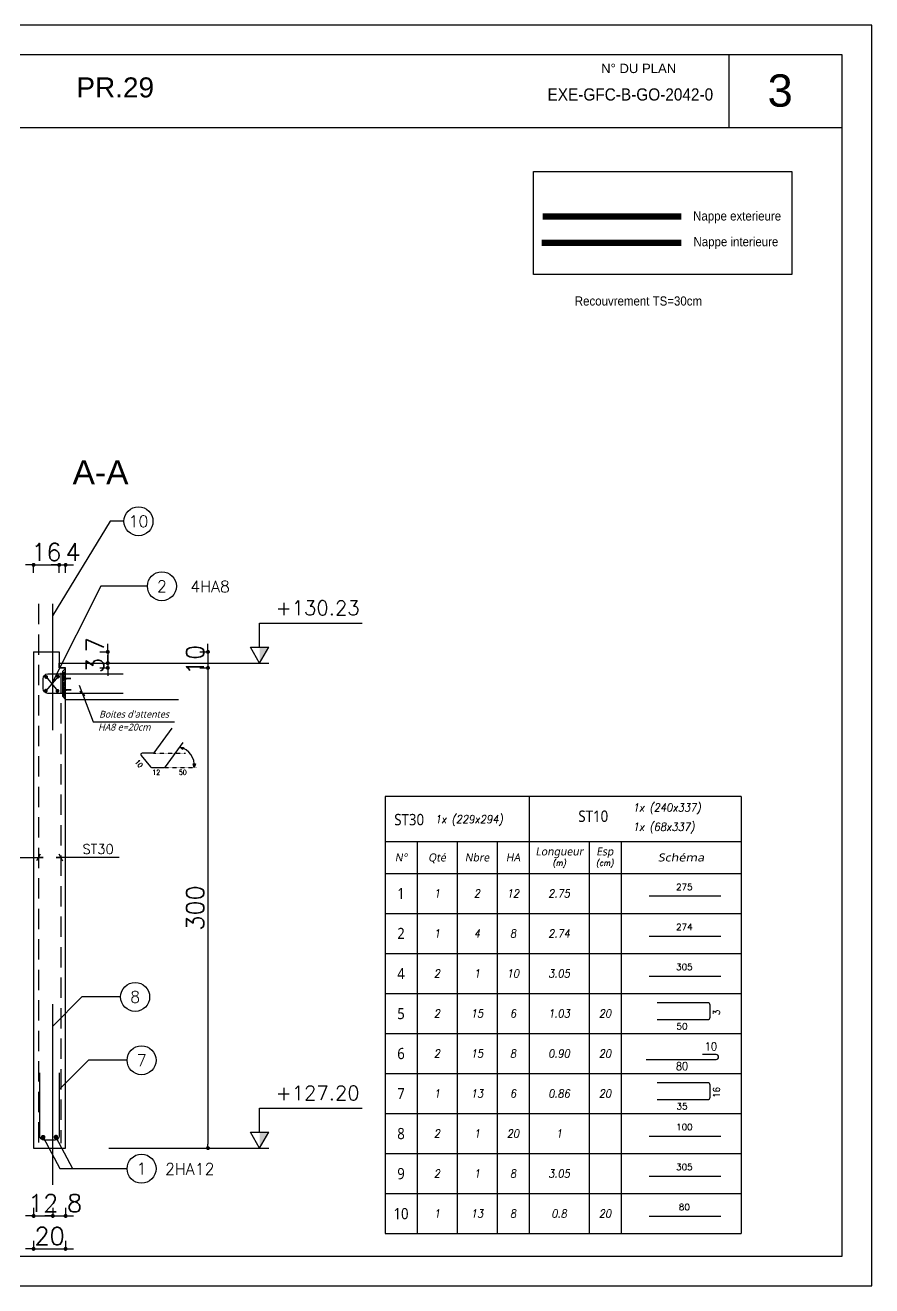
# Model space of a CAD drawing. Header units: millimetres. Extents: x -21776 to 63757, y -7870 to 8483.
# Drawn here: x 8191 to 8720, y -5309 to -4522 of the extents above; entities that cross this region are included whole.
import ezdxf
from ezdxf.enums import TextEntityAlignment as Align

# ---------------------------------------------------------------- set-up
doc = ezdxf.new("R2010")
doc.units = ezdxf.units.MM
doc.header["$PDMODE"] = 34
for name, pattern in [('CACHE', [9.525, 6.35, -3.175]), ('CACHEX2', [19.05, 12.7, -6.35]), ('HIDDEN2', [0.1875, 0.125, -0.0625])]:
    doc.linetypes.add(name, pattern=pattern)
for name, color, linetype in [('COTATION', 1, 'Continuous'), ('GO-CARTOUCHE', 7, 'Continuous'), ('GO-COTATION', 1, 'Continuous'), ('GO-FER-HA', 140, 'Continuous'), ('GO-TEXTE', 9, 'Continuous'), ('GO-TEXTE-ACIER', 3, 'Continuous'), ('GO-TEXTE-FER', 3, 'Continuous'), ('K_ENT_M_Building_PR.35', 7, 'Continuous'), ('préfa v', 2, 'Continuous'), ('STR_ACIER_BAS', 6, 'Continuous'), ('STR_TS', 22, 'Continuous'), ('STR_TXT', 102, 'Continuous'), ('STR_VOI-POT', 6, 'Continuous'), ('TEXTE-ACIER', 3, 'Continuous')]:
    doc.layers.add(name, color=color, linetype=linetype)
doc.styles.add('FIN', font='romans.shx')
doc.styles.add('GrDimensions', font='simplex.shx')
doc.styles.add('Lucida', font='')
doc.styles.get("Standard").update_dxf_attribs({"font": 'romans.shx'})
doc.styles.add('Tableau', font='romans.shx', dxfattribs={"width": 0.9, "oblique": 10})
doc.styles.add('Tableau2', font='trebuc.TTF', dxfattribs={"width": 0.9, "oblique": 10})
doc.styles.add('TEXTE', font='romans.shx')
doc.styles.add('TEXTEBA', font='ARIAL.TTF')
doc.styles.get('Lucida').set_extended_font_data('Lucida Sans', italic=True)
doc.dimstyles.new('COUPE-20', dxfattribs={"dimscale": 0.5, "dimtxt": 22, "dimasz": 5, "dimexe": 0.05, "dimexo": 0, "dimgap": 5, "dimtad": 1, "dimdsep": 46, "dimtxsty": 'Standard', "dimblk1": 'DOT', "dimblk2": 'DOT', "dimsah": 1, "dimcen": 0, "dimdle": 150, "dimclrd": 1, "dimclre": 1, "dimclrt": 7, "dimadec": 0, "dimazin": 0, "dimtfac": 1, "dimtix": 1, "dimtmove": 2, "dimatfit": 3, "dimldrblk": 'DOT', "dimfxl": 0, "dimtvp": 1, "dimtolj": 1, "dimtzin": 0, "dimarcsym": 0})

# ---------------------------------------------------------------- blocks, each defined once
blk = doc.blocks.new('_DOT')
at = {"color": 0, "linetype": 'ByBlock'}
blk.add_line((-0.5, 0), (-1, 0), dxfattribs=at)
at = {"color": 0, "linetype": 'ByBlock', "const_width": 0.5}
blk.add_lwpolyline([(-0.25, 0, 1), (0.25, 0, 1)], format="xyb", close=True, dxfattribs=at)
blk = doc.blocks.new('*D1448')
at = {"layer": 'DEFPOINTS', "color": 0}
for p in [(8196.62, -5223.03), (8216.62, -5223.03), (8216.62, -5285.97)]:
    blk.add_point(p, dxfattribs=at)
at = {"layer": 'STR_VOI-POT', "color": 1, "lineweight": -2}
for p, q in [((8196.62, -5280.97), (8196.62, -5286)), ((8216.62, -5280.97), (8216.62, -5286)), ((8194.12, -5285.97), (8191.62, -5285.97)), ((8196.62, -5285.97), (8216.62, -5285.97)), ((8219.12, -5285.97), (8221.62, -5285.97))]:
    blk.add_line(p, q, dxfattribs=at)
at = {"layer": 'STR_VOI-POT', "color": 1, "lineweight": -2, "xscale": 2.5, "yscale": 2.5, "zscale": 2.5}
blk.add_blockref('_DOT', (8196.62, -5285.97), dxfattribs=at)
at = {"layer": 'STR_VOI-POT', "color": 1, "lineweight": -2, "xscale": 2.5, "yscale": 2.5, "zscale": 2.5, "rotation": 180}
blk.add_blockref('_DOT', (8216.62, -5285.97), dxfattribs=at)
at = {"layer": 'STR_VOI-POT', "color": 7, "insert": (8206.62, -5277.97), "char_height": 11, "attachment_point": 5}
blk.add_mtext('\\A1;20', dxfattribs=at)
blk = doc.blocks.new('*D1449')
at = {"layer": 'DEFPOINTS', "color": 0}
for p in [(8212.62, -4858.69), (8196.62, -4913.03), (8212.62, -4913.03)]:
    blk.add_point(p, dxfattribs=at)
at = {"layer": 'STR_VOI-POT', "color": 1, "lineweight": -2}
for p, q in [((8194.12, -4858.69), (8191.62, -4858.69)), ((8196.62, -4863.69), (8196.62, -4858.66)), ((8196.62, -4858.69), (8212.62, -4858.69)), ((8212.62, -4863.69), (8212.62, -4858.66)), ((8215.12, -4858.69), (8217.62, -4858.69))]:
    blk.add_line(p, q, dxfattribs=at)
at = {"layer": 'STR_VOI-POT', "color": 1, "lineweight": -2, "xscale": 2.5, "yscale": 2.5, "zscale": 2.5}
blk.add_blockref('_DOT', (8196.62, -4858.69), dxfattribs=at)
at = {"layer": 'STR_VOI-POT', "color": 1, "lineweight": -2, "xscale": 2.5, "yscale": 2.5, "zscale": 2.5, "rotation": 180}
blk.add_blockref('_DOT', (8212.62, -4858.69), dxfattribs=at)
at = {"layer": 'STR_VOI-POT', "color": 7, "insert": (8204.62, -4850.69), "char_height": 11, "attachment_point": 5}
blk.add_mtext('\\A1;16', dxfattribs=at)
blk = doc.blocks.new('*D1450')
at = {"layer": 'DEFPOINTS', "color": 0}
for p in [(8212.62, -4913.03), (8216.62, -4923.03), (8305.55, -4923.03)]:
    blk.add_point(p, dxfattribs=at)
at = {"layer": 'STR_VOI-POT', "color": 1, "lineweight": -2}
for p, q in [((8300.55, -4913.03), (8305.58, -4913.03)), ((8305.55, -4910.53), (8305.55, -4908.03)), ((8305.55, -4913.03), (8305.55, -4923.03)), ((8300.55, -4923.03), (8305.58, -4923.03)), ((8305.55, -4925.53), (8305.55, -4928.03))]:
    blk.add_line(p, q, dxfattribs=at)
at = {"layer": 'STR_VOI-POT', "color": 1, "lineweight": -2, "xscale": 2.5, "yscale": 2.5, "zscale": 2.5}
for p, rotation in [((8305.55, -4913.03), 270), ((8305.55, -4923.03), 90)]:
    blk.add_blockref('_DOT', p, dxfattribs=dict(at, rotation=rotation))
at = {"layer": 'STR_VOI-POT', "color": 7, "insert": (8297.55, -4918.03), "char_height": 11, "attachment_point": 5, "rotation": 90}
blk.add_mtext('\\A1;10', dxfattribs=at)
blk = doc.blocks.new('*D1451')
at = {"layer": 'DEFPOINTS', "color": 0}
for p in [(8216.62, -4858.69), (8212.62, -4913.03), (8216.62, -4923.03)]:
    blk.add_point(p, dxfattribs=at)
at = {"layer": 'STR_VOI-POT', "color": 1, "lineweight": -2}
for p, q in [((8210.12, -4858.69), (8207.62, -4858.69)), ((8212.62, -4863.69), (8212.62, -4858.66)), ((8212.62, -4858.69), (8216.62, -4858.69)), ((8216.62, -4863.69), (8216.62, -4858.66)), ((8219.12, -4858.69), (8221.62, -4858.69))]:
    blk.add_line(p, q, dxfattribs=at)
at = {"layer": 'STR_VOI-POT', "color": 1, "lineweight": -2, "xscale": 2.5, "yscale": 2.5, "zscale": 2.5}
blk.add_blockref('_DOT', (8212.62, -4858.69), dxfattribs=at)
at = {"layer": 'STR_VOI-POT', "color": 1, "lineweight": -2, "xscale": 2.5, "yscale": 2.5, "zscale": 2.5, "rotation": 180}
blk.add_blockref('_DOT', (8216.62, -4858.69), dxfattribs=at)
at = {"layer": 'STR_VOI-POT', "color": 7, "insert": (8221.27, -4850.69), "char_height": 11, "attachment_point": 5}
blk.add_mtext('\\A1;4', dxfattribs=at)
blk = doc.blocks.new('*D1452')
at = {"layer": 'DEFPOINTS', "color": 0}
for p in [(8196.62, -5223.03), (8208.62, -5246.03), (8208.62, -5265.41)]:
    blk.add_point(p, dxfattribs=at)
at = {"layer": 'STR_VOI-POT', "color": 1, "lineweight": -2}
for p, q in [((8196.62, -5260.41), (8196.62, -5265.43)), ((8208.62, -5260.41), (8208.62, -5265.43)), ((8194.12, -5265.41), (8191.62, -5265.41)), ((8196.62, -5265.41), (8208.62, -5265.41)), ((8211.12, -5265.41), (8213.62, -5265.41))]:
    blk.add_line(p, q, dxfattribs=at)
at = {"layer": 'STR_VOI-POT', "color": 1, "lineweight": -2, "xscale": 2.5, "yscale": 2.5, "zscale": 2.5}
blk.add_blockref('_DOT', (8196.62, -5265.41), dxfattribs=at)
at = {"layer": 'STR_VOI-POT', "color": 1, "lineweight": -2, "xscale": 2.5, "yscale": 2.5, "zscale": 2.5, "rotation": 180}
blk.add_blockref('_DOT', (8208.62, -5265.41), dxfattribs=at)
at = {"layer": 'STR_VOI-POT', "color": 7, "insert": (8202.62, -5257.41), "char_height": 11, "attachment_point": 5}
blk.add_mtext('\\A1;12', dxfattribs=at)
blk = doc.blocks.new('*D1453')
at = {"layer": 'DEFPOINTS', "color": 0}
for p in [(8216.62, -5223.03), (8208.62, -5246.03), (8216.62, -5265.41)]:
    blk.add_point(p, dxfattribs=at)
at = {"layer": 'STR_VOI-POT', "color": 1, "lineweight": -2}
for p, q in [((8208.62, -5260.41), (8208.62, -5265.43)), ((8216.62, -5260.41), (8216.62, -5265.43)), ((8206.12, -5265.41), (8203.62, -5265.41)), ((8208.62, -5265.41), (8216.62, -5265.41)), ((8219.12, -5265.41), (8221.62, -5265.41))]:
    blk.add_line(p, q, dxfattribs=at)
at = {"layer": 'STR_VOI-POT', "color": 1, "lineweight": -2, "xscale": 2.5, "yscale": 2.5, "zscale": 2.5}
blk.add_blockref('_DOT', (8208.62, -5265.41), dxfattribs=at)
at = {"layer": 'STR_VOI-POT', "color": 1, "lineweight": -2, "xscale": 2.5, "yscale": 2.5, "zscale": 2.5, "rotation": 180}
blk.add_blockref('_DOT', (8216.62, -5265.41), dxfattribs=at)
at = {"layer": 'STR_VOI-POT', "color": 7, "insert": (8222.23, -5257.41), "char_height": 11, "attachment_point": 5}
blk.add_mtext('\\A1;8', dxfattribs=at)
blk = doc.blocks.new('*D1457')
at = {"layer": 'DEFPOINTS', "color": 0}
for p in [(8216.62, -4923.03), (8216.62, -5223.03), (8305.55, -5223.03)]:
    blk.add_point(p, dxfattribs=at)
at = {"layer": 'STR_VOI-POT', "color": 1, "lineweight": -2}
for p, q in [((8300.55, -4923.03), (8305.58, -4923.03)), ((8305.55, -4925.53), (8305.55, -5220.53)), ((8300.55, -5223.03), (8305.58, -5223.03))]:
    blk.add_line(p, q, dxfattribs=at)
at = {"layer": 'STR_VOI-POT', "color": 1, "lineweight": -2, "xscale": 2.5, "yscale": 2.5, "zscale": 2.5}
for p, rotation in [((8305.55, -4923.03), 90), ((8305.55, -5223.03), 270)]:
    blk.add_blockref('_DOT', p, dxfattribs=dict(at, rotation=rotation))
at = {"layer": 'STR_VOI-POT', "color": 7, "insert": (8297.55, -5073.03), "char_height": 11, "attachment_point": 5, "rotation": 90}
blk.add_mtext('\\A1;300', dxfattribs=at)
blk = doc.blocks.new('staboxdetail')
at = {"layer": 'GO-TEXTE-FER'}
blk.add_lwpolyline([(-8.57, 15.58), (-19.76, 0.33, -0.238859), (-20.41, 0), (-27.16, 0, 0.630281), (-27.79, -1.3), (-21.96, -8.52, 0.226783), (-21.34, -8.82), (-13.3, -8.82, 0.238859), (-12.65, -8.49), (-1.46, 6.77)], format="xyb", dxfattribs=at)
at = {"layer": 'GO-TEXTE-FER', "color": 1, "flags": 128}
for points in [[(-3.64, 3.75), (-1.35, 3.64), (-1.75, 2.31), (-3.64, 3.75)], [(5.34, -8.85), (4.78, -6.62), (6.18, -6.63), (5.34, -8.85)]]:
    blk.add_lwpolyline(points, dxfattribs=at)
at = {"layer": 'GO-TEXTE-FER', "color": 1}
blk.add_arc((-6, -7.43), 11.43, 352.85098, 78.09196, dxfattribs=at)
at = {"layer": 'TEXTE-ACIER', "color": 1, "linetype": 'HIDDEN2', "ltscale": 0.025}
for p, q in [((-20, 0), (0, 0)), ((-12.89, -8.82), (7.11, -8.82))]:
    blk.add_line(p, q, dxfattribs=at)
at = {"layer": 'GO-TEXTE-FER', "color": 1, "style": 'TEXTE', "width": 0.9}
blk.add_text('10', height=3.15, rotation=309.81851, dxfattribs=at).set_placement((-31.88, -5.6))
for s, p in [('12', (-20.75, -13.49)), ('50', (-4.19, -13.49))]:
    blk.add_text(s, height=3.15, dxfattribs=at).set_placement(p)
blk = doc.blocks.new('Désignation')
at = {"layer": 'GO-TEXTE-FER'}
for p, q in [((0, 0.8), (8.9, 0.8)), ((0, 0.8), (0, 0)), ((0.8, 0.8), (0.8, 0)), ((1.8, 0.8), (1.8, 0)), ((2.8, 0.8), (2.8, 0)), ((3.6, 0.8), (3.6, 0)), ((5.1, 0.8), (5.1, 0)), ((5.9, 0.8), (5.9, 0)), ((8.9, 0.8), (8.9, 0)), ((0, 0), (8.9, 0))]:
    blk.add_line(p, q, dxfattribs=at)
at = {"layer": 'GO-TEXTE-FER', "style": 'Tableau2', "oblique": 10}
for s, p in [('Longueur', (4.356, 0.55)), ('Esp', (5.494, 0.55)), ('N°', (0.4, 0.4)), ('Qté', (1.3, 0.4)), ('Nbre', (2.3, 0.4)), ('HA', (3.2, 0.4))]:
    blk.add_text(s, height=0.2, dxfattribs=at).set_placement(p, align=Align.MIDDLE_CENTER)
at = {"layer": 'GO-TEXTE-FER', "color": 7, "style": 'Tableau', "oblique": 10, "width": 0.9}
for s, p in [('(m)', (4.356, 0.265)), ('(cm)', (5.494, 0.265))]:
    blk.add_text(s, height=0.15, dxfattribs=at).set_placement(p, align=Align.MIDDLE_CENTER)
at = {"layer": 'GO-TEXTE-FER', "style": 'Tableau2', "oblique": 10, "width": 1.2}
blk.add_text('Schéma', height=0.2, dxfattribs=at).set_placement((7.4, 0.4), align=Align.MIDDLE_CENTER)
blk = doc.blocks.new('Barre libre')
at = {"layer": 'GO-TEXTE-FER'}
for p, q in [((0, 0), (0, -1)), ((0, 0), (8.9, 0)), ((0.8, 0), (0.8, -1)), ((1.8, 0), (1.8, -1)), ((2.8, 0), (2.8, -1)), ((3.6, 0), (3.6, -1)), ((5.1, 0), (5.1, -1)), ((5.9, 0), (5.9, -1)), ((8.9, 0), (8.9, -1)), ((0, -1), (8.9, -1))]:
    blk.add_line(p, q, dxfattribs=at)
at = {"layer": 'GO-TEXTE-FER', "color": 1}
blk.add_line((6.603, -0.563), (8.394, -0.563), dxfattribs=at)
at = {"layer": 'GO-TEXTE-FER', "color": 1, "style": 'Tableau'}
blk.add_attdef('Longueur', text='', height=0.16, dxfattribs=at).set_placement((7.481, -0.336), align=Align.MIDDLE_CENTER)
at = {"layer": 'GO-TEXTE-FER', "style": 'Tableau2', "width": 0.9}
blk.add_attdef('NUMERO', text='', height=0.28, dxfattribs=at).set_placement((0.4, -0.5), align=Align.MIDDLE_CENTER)
at = {"layer": 'GO-TEXTE-FER', "style": 'Tableau', "oblique": 10, "width": 0.9}
for tag, p in [('QUANTITE', (1.3, -0.5)), ('NOMBRE', (2.3, -0.5)), ('NUANCE', (3.2, -0.5)), ('LONGUEUR', (4.35, -0.5)), ('ESPACEMENTS', (5.5, -0.5))]:
    blk.add_attdef(tag, text='', height=0.2, dxfattribs=at).set_placement(p, align=Align.MIDDLE_CENTER)
blk = doc.blocks.new('U')
at = {"layer": 'GO-TEXTE-FER'}
for p, q in [((0, 0), (0, -1)), ((0, 0), (8.9, 0)), ((0.8, 0), (0.8, -1)), ((1.8, 0), (1.8, -1)), ((2.8, 0), (2.8, -1)), ((3.6, 0), (3.6, -1)), ((5.1, 0), (5.1, -1)), ((5.9, 0), (5.9, -1)), ((8.9, 0), (8.9, -1)), ((0, -1), (8.9, -1))]:
    blk.add_line(p, q, dxfattribs=at)
at = {"layer": 'GO-TEXTE-FER', "color": 1}
blk.add_lwpolyline([(6.803, -0.65), (8.063, -0.65, 0.414214), (8.123, -0.59), (8.123, -0.29, 0.414214), (8.063, -0.23), (6.803, -0.23)], format="xyb", dxfattribs=at)
at = {"layer": 'GO-TEXTE-FER', "color": 1, "style": 'Tableau'}
blk.add_attdef('Largeur', text='', height=0.16, rotation=90, dxfattribs=at).set_placement((8.284, -0.472), align=Align.MIDDLE_CENTER)
at = {"layer": 'GO-TEXTE-FER', "style": 'Tableau2', "width": 0.9}
blk.add_attdef('NUMERO', text='', height=0.28, dxfattribs=at).set_placement((0.4, -0.5), align=Align.MIDDLE_CENTER)
at = {"layer": 'GO-TEXTE-FER', "style": 'Tableau', "oblique": 10, "width": 0.9}
for tag, p in [('QUANTITE', (1.3, -0.5)), ('NOMBRE', (2.3, -0.5)), ('NUANCE', (3.2, -0.5)), ('LONGUEUR', (4.35, -0.5)), ('ESPACEMENTS', (5.5, -0.5))]:
    blk.add_attdef(tag, text='', height=0.2, dxfattribs=at).set_placement(p, align=Align.MIDDLE_CENTER)
at = {"layer": 'GO-TEXTE-FER', "color": 1, "style": 'Tableau'}
blk.add_attdef('Longueur', text='', height=0.16, dxfattribs=at).set_placement((7.422, -0.819), align=Align.MIDDLE_CENTER)
blk = doc.blocks.new('Spécial')
at = {"layer": 'GO-TEXTE-FER'}
for p, q in [((0, 0), (0, -1)), ((0, 0), (8.9, 0)), ((0.8, 0), (0.8, -1)), ((1.8, 0), (1.8, -1)), ((2.8, 0), (2.8, -1)), ((3.6, 0), (3.6, -1)), ((5.1, 0), (5.1, -1)), ((5.9, 0), (5.9, -1)), ((8.9, 0), (8.9, -1)), ((0, -1), (8.9, -1))]:
    blk.add_line(p, q, dxfattribs=at)
at = {"layer": 'GO-TEXTE-FER', "style": 'Tableau2', "width": 0.9}
blk.add_attdef('NUMERO', text='', height=0.28, dxfattribs=at).set_placement((0.4, -0.5), align=Align.MIDDLE_CENTER)
at = {"layer": 'GO-TEXTE-FER', "style": 'Tableau', "oblique": 10, "width": 0.9}
for tag, p in [('QUANTITE', (1.3, -0.5)), ('NOMBRE', (2.3, -0.5)), ('NUANCE', (3.2, -0.5)), ('LONGUEUR', (4.35, -0.5)), ('ESPACEMENTS', (5.5, -0.5))]:
    blk.add_attdef(tag, text='', height=0.2, dxfattribs=at).set_placement(p, align=Align.MIDDLE_CENTER)
blk = doc.blocks.new('World Level Arrow 5')
at = {"color": 7, "linetype": 'Continuous', "lineweight": -3}
for p, q in [((-1, -0.567), (-1, 0.567)), ((0, 0), (-1, 0.567)), ((0, 0), (-1, -0.567)), ((0, -9.433), (0, 0.567))]:
    blk.add_line(p, q, dxfattribs=at)
blk.add_solid([(-1, 0.567), (0, 0), (-0.997, 0)], dxfattribs=at)
blk = doc.blocks.new('*D1464')
at = {"layer": 'DEFPOINTS', "color": 0}
for p in [(8212.62, -4913.03), (8212.62, -4920.03), (8242.95, -4920.03)]:
    blk.add_point(p, dxfattribs=at)
at = {"layer": 'préfa v', "color": 1, "lineweight": -2}
for p, q in [((8237.95, -4913.03), (8242.97, -4913.03)), ((8242.95, -4910.53), (8242.95, -4908.03)), ((8242.95, -4913.03), (8242.95, -4920.03)), ((8237.95, -4920.03), (8242.97, -4920.03)), ((8242.95, -4922.53), (8242.95, -4925.03))]:
    blk.add_line(p, q, dxfattribs=at)
at = {"layer": 'préfa v', "color": 1, "lineweight": -2, "xscale": 2.5, "yscale": 2.5, "zscale": 2.5}
for p, rotation in [((8242.95, -4913.03), 270), ((8242.95, -4920.03), 90)]:
    blk.add_blockref('_DOT', p, dxfattribs=dict(at, rotation=rotation))
at = {"layer": 'préfa v', "color": 7, "insert": (8234.95, -4908.65), "char_height": 11, "attachment_point": 5, "rotation": 90}
blk.add_mtext('\\A1;7', dxfattribs=at)
blk = doc.blocks.new('*D1465')
at = {"layer": 'DEFPOINTS', "color": 0}
for p in [(8212.62, -4920.03), (8216.62, -4923.03), (8242.95, -4923.03)]:
    blk.add_point(p, dxfattribs=at)
at = {"layer": 'préfa v', "color": 1, "lineweight": -2}
for p, q in [((8237.95, -4920.03), (8242.97, -4920.03)), ((8242.95, -4917.53), (8242.95, -4915.03)), ((8242.95, -4920.03), (8242.95, -4923.03)), ((8237.95, -4923.03), (8242.97, -4923.03)), ((8242.95, -4925.53), (8242.95, -4928.03))]:
    blk.add_line(p, q, dxfattribs=at)
at = {"layer": 'préfa v', "color": 1, "lineweight": -2, "xscale": 2.5, "yscale": 2.5, "zscale": 2.5}
for p, rotation in [((8242.95, -4920.03), 270), ((8242.95, -4923.03), 90)]:
    blk.add_blockref('_DOT', p, dxfattribs=dict(at, rotation=rotation))
at = {"layer": 'préfa v', "color": 7, "insert": (8234.95, -4921.53), "char_height": 11, "attachment_point": 5, "rotation": 90}
blk.add_mtext('\\A1;3', dxfattribs=at)

msp = doc.modelspace()

# ---------------------------------------------------------------- hatches: boundary and pattern name
at = {"layer": 'GO-FER-HA'}
h = msp.add_hatch(dxfattribs=at)
h.set_pattern_fill('ANSI31', color=9, scale=6.075, angle=-450, style=0)
h.set_pattern_definition([(135, (404111.3544, -59925.6856), (-0.536959212, -0.536959212), [])])
h.paths.add_polyline_path([(8216.61645, -4924.47486), (8214.59145, -4926.49986), (8214.59145, -4928.12571), (8216.61645, -4928.12571)])
h.paths.add_polyline_path([(8216.61645, -4928.12571), (8214.59145, -4928.12571), (8214.59145, -4931.27861), (8216.61645, -4931.07845)])
h.paths.add_polyline_path([(8216.61645, -4931.61247), (8214.59145, -4931.29561), (8214.59145, -4941.05802), (8216.61645, -4940.84836)])
h.paths.add_polyline_path([(8215.05383, -4941.13724), (8216.61645, -4942.69986), (8216.61645, -4941.27649)])

# ---------------------------------------------------------------- linework, layer by layer
msp.add_lwpolyline([(8508.86636, -4613.01413), (8670.4101, -4613.01413), (8670.4101, -4677.29951), (8508.86636, -4677.29951)], close=True)
at = {"layer": 'COTATION'}
for p, q in [((8211.87174, -4928.47388), (8204.31556, -4937.26547)), ((8204.45658, -4928.69931), (8211.53342, -4937.37819))]:
    msp.add_line(p, q, dxfattribs=at)
for points in [[(8267.70422, -4872.03246), (8238.59538, -4872.03246), (8208.09365, -4932.86967)], [(8163.18687, -5041.48575), (8202.61645, -5041.48575), (8199.61645, -5041.48575), (8200.73777, -5039.36442), (8198.49513, -5043.60707)], [(8250.04604, -5041.48575), (8210.61645, -5041.48575), (8213.61645, -5041.48575), (8212.49513, -5039.36442), (8214.73777, -5043.60707)], [(8202.5579, -5216.18638), (8213.002, -5235.73836), (8247.01909, -5235.73836)], [(8210.50762, -5216.18638), (8220.95171, -5235.73836), (8254.9688, -5235.73836)]]:
    msp.add_lwpolyline(points, dxfattribs=at)
at = {"layer": 'GO-CARTOUCHE', "color": 2, "ltscale": 3}
msp.add_line((8225.50921, -4937.58489), (8228.54434, -4940.32701), dxfattribs=at)
at = {"layer": 'GO-CARTOUCHE', "color": 3}
for p, q in [((8416.17358, -5003.27873), (8416.17358, -5031.45374)), ((8506.2254, -5003.27873), (8506.2254, -5031.45374)), ((8638.67358, -5003.27873), (8638.67358, -5031.45374))]:
    msp.add_line(p, q, dxfattribs=at)
at = {"layer": 'GO-CARTOUCHE', "linetype": 'Continuous'}
for points in [[(8720.29337, -5309.04286), (8720.29337, -4521.54286), (7606.65702, -4521.54286), (7606.65702, -5309.04286)], [(8701.73462, -5290.48411), (8701.73462, -4540.10161), (7625.21577, -4540.10161), (7625.21577, -5290.48411)]]:
    msp.add_lwpolyline(points, close=True, dxfattribs=at)
at = {"layer": 'GO-CARTOUCHE', "color": 2, "ltscale": 3}
msp.add_lwpolyline([(8225.06148, -4933.74941), (8233.73383, -4956.7245), (8284.55829, -4956.7245)], dxfattribs=at)
at = {"layer": 'GO-CARTOUCHE', "color": 3}
msp.add_lwpolyline([(8638.67358, -5003.27873), (8416.17358, -5003.27873)], dxfattribs=at)
at = {"layer": 'GO-COTATION'}
for points in [[(8253.083, -4831.44507), (8244.37419, -4831.44507), (8208.3437, -4890.42736)], [(8251.01188, -5128.60272), (8226.81565, -5128.60272), (8208.61645, -5146.80192)], [(8255.01188, -5168.16334), (8230.81565, -5168.16334), (8212.61645, -5186.36254)]]:
    msp.add_lwpolyline(points, dxfattribs=at)
msp.add_lwpolyline([(8579.2992, -5167.60798), (8623.11028, -5167.60798, 0.414213562), (8624.61028, -5166.10798), (8624.61028, -5166.10798, 0.414213562), (8623.11028, -5164.60798), (8614.61028, -5164.60798)], format="xyb", dxfattribs=at)
at = {"layer": 'GO-FER-HA', "color": 1}
msp.add_line((8216.61645, -4937.51208), (8216.61645, -4926.84307), dxfattribs=at)
msp.add_lwpolyline([(8252.62446, -4938.95595), (8217.18696, -4938.95595), (8205.549, -4938.95595, -0.414213562), (8202.5115, -4935.91845), (8202.5115, -4929.84345, -0.414213562), (8205.549, -4926.80595), (8252.62446, -4926.80595)], format="xyb", dxfattribs=at)
at = {"layer": 'GO-FER-HA', "color": 6, "linetype": 'Continuous', "const_width": 1.2}
for points in [[(8204.45658, -4928.09931, 1), (8204.45658, -4929.29931, 1)], [(8211.87174, -4927.87388, 1), (8211.87174, -4929.07388, 1)], [(8204.31556, -4936.66547, 1), (8204.31556, -4937.86547, 1)], [(8211.53342, -4936.77819, 1), (8211.53342, -4937.97819, 1)]]:
    msp.add_lwpolyline(points, format="xyb", close=True, dxfattribs=at)
at = {"layer": 'GO-FER-HA', "color": 1}
msp.add_lwpolyline([(8216.61645, -4937.45735), (8214.3941, -4937.25932), (8220.084, -4936.67021), (8216.61645, -4936.67021), (8216.61645, -4930.49223), (8214.5249, -4930.16495), (8219.82239, -4929.6413), (8216.61645, -4929.6413)], dxfattribs=at)
msp.add_lwpolyline([(8214.59145, -4940.67486), (8216.61645, -4942.69986), (8216.61645, -4923.35462), (8214.59145, -4925.37962)], close=True, dxfattribs=at)
at = {"layer": 'GO-TEXTE', "color": 7}
for points in [[(8630.99051, -4540.10161), (8630.99051, -4585.54823)], [(8701.73462, -4585.54823), (7625.21577, -4585.54823)]]:
    msp.add_lwpolyline(points, dxfattribs=at)
at = {"layer": 'GO-TEXTE-ACIER'}
for centre in [(8262.13976, -4831.44507), (8276.76098, -4872.03246), (8260.06864, -5128.60272), (8264.06864, -5168.16334), (8264.06864, -5235.88967)]:
    msp.add_circle(centre, 9.05676, dxfattribs=at)
at = {"layer": 'K_ENT_M_Building_PR.35', "color": 120, "linetype": 'Continuous', "lineweight": -3}
for p, q in [((8337.85184, -4910.02724), (8337.85184, -4895.02724)), ((8337.85184, -4895.02724), (8342.85184, -4895.02724)), ((8337.85184, -4910.02724), (8337.85184, -4895.02724)), ((8337.85184, -4895.02724), (8342.85184, -4895.02724)), ((8342.85184, -4895.02724), (8401.85184, -4895.02724)), ((8342.85184, -4895.02724), (8401.85184, -4895.02724)), ((8337.85184, -5213.02724), (8337.85184, -5198.02724)), ((8337.85184, -5198.02724), (8342.85184, -5198.02724)), ((8337.85184, -5213.02724), (8337.85184, -5198.02724)), ((8337.85184, -5198.02724), (8342.85184, -5198.02724)), ((8342.85184, -5198.02724), (8401.85184, -5198.02724)), ((8342.85184, -5198.02724), (8401.85184, -5198.02724))]:
    msp.add_line(p, q, dxfattribs=at)
at = {"layer": 'préfa v'}
for points in [[(8196.61645, -4913.02724), (8196.61645, -5223.02724), (8216.61645, -5223.02724), (8216.61645, -4923.02724)], [(8196.61645, -4913.02724), (8212.61645, -4913.02724), (8212.61645, -4923.02724), (8216.61645, -4923.02724)], [(8287.10126, -4943.02724), (8216.61645, -4943.02724), (8216.61645, -4923.02724), (8212.61645, -4923.02724), (8212.61645, -4920.02724), (8286.50614, -4920.02724)]]:
    msp.add_lwpolyline(points, dxfattribs=at)
at = {"layer": 'STR_TS', "linetype": 'CACHE', "ltscale": 2, "const_width": 4}
msp.add_lwpolyline([(8601.22016, -4641.00853), (8514.66228, -4641.00853)], dxfattribs=at)
at = {"layer": 'STR_TS', "const_width": 4}
msp.add_lwpolyline([(8601.22016, -4657.46349), (8514.1008, -4657.46349)], dxfattribs=at)
at = {"layer": 'STR_VOI-POT', "color": 1, "linetype": 'CACHEX2'}
for points in [[(8199.61645, -4883.02724), (8199.61645, -5220.02724)], [(8213.61645, -4926.02724), (8213.61645, -5220.02724)]]:
    msp.add_lwpolyline(points, dxfattribs=at)
at = {"layer": 'STR_VOI-POT'}
for points in [[(8208.3437, -4883.02724), (8208.3437, -4962.02724)], [(8208.61645, -5246.02724), (8208.61645, -5133.02724)]]:
    msp.add_lwpolyline(points, dxfattribs=at)
msp.add_lwpolyline([(8212.61645, -5176.02724), (8212.61645, -5215.52724, -0.414213562), (8210.11645, -5218.02724), (8203.11645, -5218.02724, -0.414213562), (8200.61645, -5215.52724), (8200.61645, -5176.02724)], format="xyb", dxfattribs=at)
at = {"layer": 'STR_VOI-POT', "const_width": 1.44}
for points in [[(8203.2779, -5216.18638, -1), (8201.8379, -5216.18638, -1)], [(8211.27316, -5216.12618, -1), (8209.83316, -5216.12618, -1)]]:
    msp.add_lwpolyline(points, format="xyb", close=True, dxfattribs=at)

# ---------------------------------------------------------------- block references
at = {"layer": 'GO-FER-HA', "xscale": 25, "yscale": 25, "zscale": 25}
msp.add_blockref('Désignation', (8416.17358, -5051.45374), dxfattribs=at)
at = {"layer": 'GO-TEXTE-FER'}
for name, p, xscale, yscale, zscale, values in [('Barre libre', (8416.17358, -5051.45374), 25, 25, 25, {'NUMERO': '1', 'QUANTITE': '1', 'NOMBRE': '2', 'NUANCE': '12', 'Longueur': '275', 'LONGUEUR': '2.75'}), ('Barre libre', (8416.17358, -5076.45374), 25, 25, 25, {'NUMERO': '2', 'QUANTITE': '1', 'NOMBRE': '4', 'NUANCE': '8', 'Longueur': '274', 'LONGUEUR': '2.74'}), ('Barre libre', (8416.17358, -5101.45374), 25, 25, 25, {'NUMERO': '4', 'QUANTITE': '2', 'NOMBRE': '1', 'NUANCE': '10', 'Longueur': '305', 'LONGUEUR': '3.05'}), ('U', (8416.17358, -5126.45374), 25, 25, 25, {'NUMERO': '5', 'QUANTITE': '2', 'NOMBRE': '15', 'NUANCE': '6', 'Longueur': '50', 'Largeur': '3', 'LONGUEUR': '1.03', 'ESPACEMENTS': '20'}), ('Spécial', (8416.17358, -5151.45374), 24.99585865563859, 24.99585865563859, 24.9958586556, {'NUMERO': '6', 'QUANTITE': '2', 'NOMBRE': '15', 'NUANCE': '8', 'LONGUEUR': '0.90', 'ESPACEMENTS': '20'}), ('U', (8416.17358, -5176.4496), 25, 25, 25, {'NUMERO': '7', 'QUANTITE': '1', 'NOMBRE': '13', 'NUANCE': '6', 'Longueur': '35', 'Largeur': '16', 'LONGUEUR': '0.86', 'ESPACEMENTS': '20'}), ('Barre libre', (8416.17358, -5201.4496), 25, 25, 25, {'NUMERO': '8', 'QUANTITE': '2', 'NOMBRE': '1', 'NUANCE': '20', 'Longueur': '100', 'LONGUEUR': '1'}), ('Barre libre', (8416.17358, -5226.4496), 25, 25, 25, {'NUMERO': '9', 'QUANTITE': '2', 'NOMBRE': '1', 'NUANCE': '8', 'Longueur': '305', 'LONGUEUR': '3.05'}), ('Barre libre', (8416.17358, -5251.4496), 25, 25, 25, {'NUMERO': '10', 'QUANTITE': '1', 'NOMBRE': '13', 'NUANCE': '8', 'Longueur': '80', 'LONGUEUR': '0.8', 'ESPACEMENTS': '20'})]:
    msp.add_blockref(name, p, dxfattribs=dict(at, xscale=xscale, yscale=yscale, zscale=zscale)).add_auto_attribs(values)
at = {"layer": 'K_ENT_M_Building_PR.35', "color": 120, "linetype": 'Continuous', "lineweight": -3, "xscale": 10, "yscale": 10, "zscale": 10, "rotation": 270}
for p in [(8337.85184, -4920.02724), (8337.85184, -4920.02724), (8337.85184, -5223.02724), (8337.85184, -5223.02724)]:
    msp.add_blockref('World Level Arrow 5', p, dxfattribs=at)
at = {"layer": 'STR_VOI-POT'}
msp.add_blockref('staboxdetail', (8291.58868, -4976.37131), dxfattribs=at)

# ---------------------------------------------------------------- texts
at = {"layer": 'GO-CARTOUCHE', "color": 2, "style": 'TEXTEBA'}
msp.add_text('3', height=20.19864, dxfattribs=at).set_placement((8655.21033, -4572.44975))
at = {"layer": 'GO-CARTOUCHE', "color": 2, "style": 'TEXTEBA', "width": 0.9}
for s, height, p in [('EXE-GFC-B-GO-2042-0', 7.6363636, (8569.43404, -4568.61641)), ('Nappe exterieure', 5.7024, (8636.15783, -4643.5624)), ('Nappe interieure', 5.7024, (8635.38941, -4659.65317)), ('Recouvrement TS=30cm', 5.7024, (8574.4939, -4696.66764))]:
    msp.add_text(s, height=height, dxfattribs=at).set_placement(p, align=Align.CENTER)
at = {"layer": 'GO-TEXTE', "style": 'TEXTEBA'}
msp.add_text('N° DU PLAN', height=5.856446, dxfattribs=at).set_placement((8574.65753, -4551.44419), align=Align.CENTER)
at = {"layer": 'GO-TEXTE', "color": 2, "style": 'TEXTEBA'}
msp.add_text('PR.29', height=12.497088, dxfattribs=at).set_placement((8223.36207, -4566.645))
at = {"layer": 'GO-TEXTE', "linetype": 'Continuous', "style": 'Lucida'}
for s, p in [("Boites d'attentes", (8237.56628, -4954.10315)), ('HA8 e=20cm', (8236.92018, -4962.18108))]:
    msp.add_text(s, height=4.256, rotation=359.99820245, dxfattribs=at).set_placement(p)
at = {"layer": 'GO-TEXTE-ACIER', "style": 'TEXTE'}
for s, p in [('10', (8262.13976, -4831.44507)), ('2', (8276.76098, -4872.03246)), ('4HA8', (8306.8908, -4872.22155)), ('8', (8260.06864, -5128.60272)), ('7', (8264.06864, -5168.16334)), ('1', (8264.06864, -5235.88967)), ('2HA12', (8294.19846, -5236.07876))]:
    msp.add_text(s, height=7.2, dxfattribs=at).set_placement(p, align=Align.MIDDLE_CENTER)
at = {"layer": 'GO-TEXTE-FER', "style": 'Tableau', "oblique": 10, "width": 0.9}
for s, p in [('1x (240x337)', (8570.99277, -5012.82284)), ('1x (229x294)', (8447.39018, -5020.09465)), ('1x (68x337)', (8570.99277, -5024.82284))]:
    msp.add_text(s, height=5.0561798, dxfattribs=at).set_placement(p)
at = {"layer": 'GO-TEXTE-FER', "color": 1, "style": 'TEXTE', "width": 0.9}
for s, p in [('10', (8615.95402, -5162.01462)), ('80', (8597.87309, -5174.31809))]:
    msp.add_text(s, height=5, dxfattribs=at).set_placement(p)
at = {"layer": 'GO-TEXTE-FER', "style": 'Tableau2', "width": 0.9}
for tag, p in [('ST30', (8431.27319, -5017.80365)), ('ST10', (8546.28507, -5015.69101))]:
    msp.add_attdef(tag, text='1', height=7.07865, dxfattribs=at).set_placement(p, align=Align.MIDDLE_CENTER)
at = {"layer": 'K_ENT_M_Building_PR.35', "color": 0, "linetype": 'Continuous', "lineweight": -3, "char_height": 9, "attachment_point": 7, "style": 'GrDimensions'}
for s, insert in [('\\A1;+130.23', (8347.85184, -4890.02724)), ('\\A1;+127.20', (8347.85184, -5193.02724))]:
    msp.add_mtext(s, dxfattribs=dict(at, insert=insert))
at = {"layer": 'STR_ACIER_BAS', "style": 'TEXTEBA'}
msp.add_text('A-A', height=15, dxfattribs=at).set_placement((8220.9775, -4808.34226))
at = {"layer": 'STR_TXT', "style": 'FIN'}
msp.add_text('ST30', height=6, dxfattribs=at).set_placement((8236.92653, -5039.21289), align=Align.CENTER)

# ---------------------------------------------------------------- dimensions: what is measured, and where the dimension line sits
at = {"layer": 'préfa v'}
dim = msp.add_linear_dim(base=(8242.94867, -4920.02724), p1=(8212.61645, -4913.02724), p2=(8212.61645, -4920.02724), angle=90, dimstyle='COUPE-20', dxfattribs=at)
dim.commit()
dim.dimension.update_dxf_attribs({"geometry": '*D1464', "text_midpoint": (8234.94867, -4908.65289), "dimtype": 160})
dim = msp.add_linear_dim(base=(8242.94867, -4923.02724), p1=(8212.61645, -4920.02724), p2=(8216.61645, -4923.02724), angle=90, dimstyle='COUPE-20', dxfattribs=at)
dim.commit()
dim.dimension.update_dxf_attribs({"geometry": '*D1465', "text_midpoint": (8234.94867, -4921.52724)})
at = {"layer": 'STR_VOI-POT'}
for base, p1, p2, picture, middle in [((8212.61645, -4858.6894), (8196.61645, -4913.02724), (8212.61645, -4913.02724), '*D1449', (8204.61645, -4850.6894)), ((8216.61645, -5285.97329), (8196.61645, -5223.02724), (8216.61645, -5223.02724), '*D1448', (8206.61645, -5277.97329)), ((8208.61645, -5265.40877), (8196.61645, -5223.02724), (8208.61645, -5246.02724), '*D1452', (8202.61645, -5257.40877))]:
    dim = msp.add_linear_dim(base=base, p1=p1, p2=p2, dimstyle='COUPE-20', dxfattribs=at)
    dim.commit()
    dim.dimension.update_dxf_attribs({"geometry": picture, "text_midpoint": middle})
for base, p1, p2, picture, middle in [((8216.61645, -4858.6894), (8212.61645, -4913.02724), (8216.61645, -4923.02724), '*D1451', (8221.26502, -4850.6894)), ((8216.61645, -5265.40877), (8208.61645, -5246.02724), (8216.61645, -5223.02724), '*D1453', (8222.22938, -5257.40877))]:
    dim = msp.add_linear_dim(base=base, p1=p1, p2=p2, dimstyle='COUPE-20', dxfattribs=at)
    dim.commit()
    dim.dimension.update_dxf_attribs({"geometry": picture, "text_midpoint": middle, "dimtype": 160})
for base, p1, p2, picture, middle in [((8305.55255, -4923.02724), (8212.61645, -4913.02724), (8216.61645, -4923.02724), '*D1450', (8297.55255, -4918.02724)), ((8305.55255, -5223.02724), (8216.61645, -4923.02724), (8216.61645, -5223.02724), '*D1457', (8297.55255, -5073.02724))]:
    dim = msp.add_linear_dim(base=base, p1=p1, p2=p2, angle=90, dimstyle='COUPE-20', dxfattribs=at)
    dim.commit()
    dim.dimension.update_dxf_attribs({"geometry": picture, "text_midpoint": middle})

doc.saveas('drawing.dxf')
